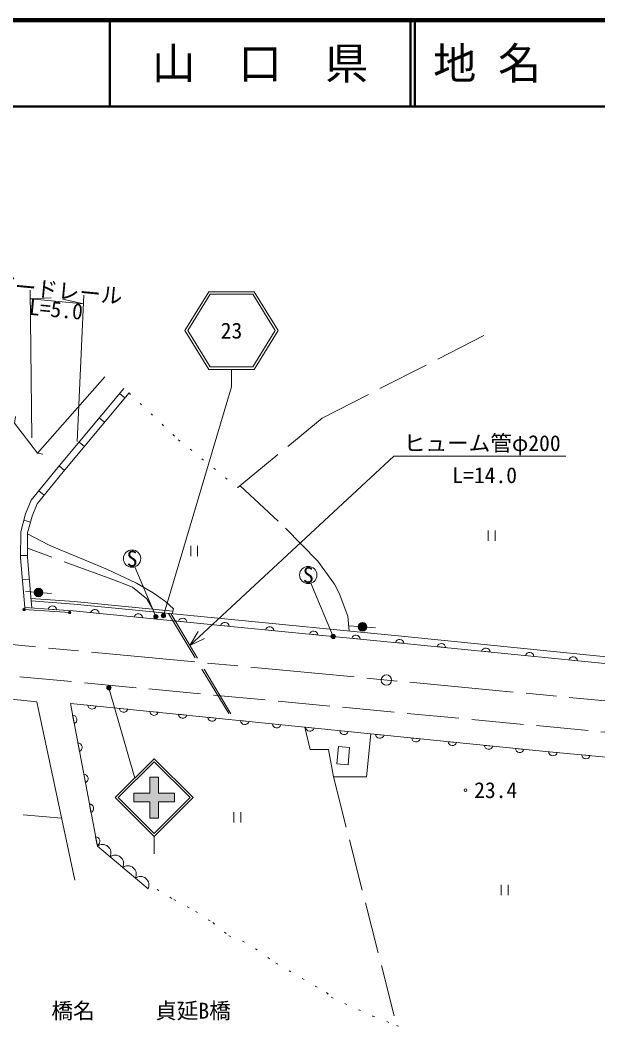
# Model space of a CAD drawing. Units: millimetres, scale not verified. Extents: x 40000 to 680000, y 20000 to 380000.
# Drawn here: x 322622 to 389434, y 263751 to 380000 of the extents above; entities that cross this region are included whole.
import ezdxf
from ezdxf.enums import TextEntityAlignment as Align

# ---------------------------------------------------------------- set-up
doc = ezdxf.new("R2010")
doc.units = ezdxf.units.MM
doc.header["$LTSCALE"] = 1000
for name, pattern in [('CHAIN', [18.5, 12, -1.5, 3.5, -1.5]), ('DASHED', [7.5, 6, -1.5]), ('DOTTED', [1.75, 0.25, -1.5])]:
    doc.linetypes.add(name, pattern=pattern)
for name, color, linetype, lineweight in [('M-BGD', 7, 'Continuous', 13), ('M-BMK', 2, 'CHAIN', 13), ('M-BMK-SRVR', 3, 'Continuous', 13), ('M-STR-HTXT', 7, 'Continuous', 13), ('M-STR-STRC', 7, 'Continuous', 13), ('M-TTL', 2, 'Continuous', 140), ('M-TTL-LINE', 7, 'Continuous', 50)]:
    doc.layers.add(name, color=color, linetype=linetype, lineweight=lineweight)
doc.layers.add('M-TTL-TXT', color=7, linetype='Continuous')
doc.styles.add('ＭＳ ゴシック', font='')
doc.styles.get('ＭＳ ゴシック').set_extended_font_data('MS Gothic')

msp = doc.modelspace()

# ---------------------------------------------------------------- hatches: boundary and pattern name
at = {"layer": 'M-BGD'}
for points in [[(324253, 313895, -1), (325249, 313803, -1)], [(322945, 311866, -1), (323245, 311866, -1)], [(328204, 311517, -1), (328504, 311517, -1)], [(361710, 309917, -1), (362707, 309833, -0.41421), (362167, 309377, -0.41421)]]:
    msp.add_hatch(color=256, dxfattribs=at).paths.add_polyline_path(points)
at = {"layer": 'M-STR-HTXT'}
for points in [[(338538, 311170, -0.41421), (338438, 310830, -0.41421), (338099, 310930, -1)], [(339420, 311288, -0.41421), (339320, 310949, -0.41421), (338981, 311049, -1)], [(359057, 308884, -0.41421), (358957, 308544, -0.41421), (358618, 308644, -1)], [(333118, 302959, -0.41421), (333018, 302620, -0.41421), (332679, 302720, -1)]]:
    msp.add_hatch(color=256, dxfattribs=at).paths.add_polyline_path(points)
at = {"layer": 'M-STR-STRC'}
msp.add_hatch(color=256, dxfattribs=at).paths.add_polyline_path([(337626, 289635), (337625, 287775), (338625, 287775), (338626, 289635), (340485, 289635), (340485, 290635), (338626, 290635), (338627, 292495), (337627, 292495), (337626, 290635), (335765, 290635), (335765, 289635)])

# ---------------------------------------------------------------- linework, layer by layer
at = {"layer": 'M-BGD'}
for p, q in [((324635, 329962), (332421, 338759)), ((334748, 336340), (334133, 336851)), ((332397, 333515), (331782, 334026)), ((330065, 330712), (329450, 331224)), ((327771, 327956), (327156, 328468)), ((325413, 325103), (324796, 325612)), ((323820, 321984), (323047, 322191)), ((376755, 321009), (376755, 319809)), ((377555, 321009), (377555, 319809)), ((342352, 319239), (342352, 318039)), ((343152, 319239), (343152, 318039)), ((323479, 318110), (322679, 318113)), ((323694, 315382), (322897, 315313)), ((324253, 313895), (323258, 313986)), ((323910, 312862), (323979, 312055)), ((325249, 313803), (326245, 313712)), ((323095, 311866), (328354, 311517)), ((325869, 311921), (326857, 311851)), ((340247, 311384), (340276, 311683)), ((330780, 311517), (331766, 311419)), ((335812, 311019), (336798, 310921)), ((340934, 310513), (341920, 310415)), ((345806, 310032), (346792, 309936)), ((351001, 309527), (351987, 309431)), ((361710, 309917), (360714, 310001)), ((362707, 309833), (363703, 309750)), ((356069, 309033), (357055, 308937)), ((360964, 308557), (361950, 308461)), ((366012, 308066), (366998, 307970)), ((370853, 307583), (371839, 307484)), ((375988, 307067), (376974, 306968)), ((381059, 306557), (382044, 306458)), ((386090, 306052), (387076, 305953)), ((331424, 300724), (330438, 300824)), ((335082, 300353), (334096, 300453)), ((338600, 299996), (337614, 300096)), ((328692, 299659), (328876, 298686)), ((341904, 299661), (340919, 299761)), ((345301, 299317), (344316, 299417)), ((349093, 298932), (348107, 299032)), ((352780, 298558), (351794, 298658)), ((356611, 298169), (355625, 298269)), ((360575, 297767), (359590, 297867)), ((329297, 296455), (329482, 295482)), ((364703, 297349), (363717, 297449)), ((368890, 296924), (367904, 297024)), ((373100, 296497), (372115, 296597)), ((377281, 296073), (376295, 296173)), ((380877, 295708), (379891, 295808)), ((384714, 295333), (383727, 295422)), ((388541, 294987), (387554, 295076)), ((329983, 292829), (330167, 291856)), ((330633, 289392), (330817, 288419)), ((347351, 288443), (347351, 287243)), ((348151, 288443), (348151, 287243)), ((331348, 285610), (331532, 284637)), ((378240, 280073), (378240, 278873)), ((379040, 280073), (379040, 278873))]:
    msp.add_line(p, q, dxfattribs=at)
at = {"layer": 'M-BGD', "linetype": 'DASHED'}
for p, q in [((339790, 311430), (347177, 299126)), ((340038, 311405), (347425, 299101)), ((492825, 287992), (299524, 306288)), ((358843, 292529), (366153, 263806)), ((293096, 290765), (327429, 287748))]:
    msp.add_line(p, q, dxfattribs=at)
for points in [[(347805, 325960), (357556, 333993), (376785, 343815)], [(348073, 326182), (353298, 321291), (357068, 317458), (358988, 314807), (359511, 313780), (360515, 311091), (360683, 309388)], [(340276, 311683), (340375, 311963), (339437, 312809), (337999, 313798), (336079, 314916), (332713, 316482), (330143, 317595), (327237, 318779), (325903, 319337), (323487, 320606)], [(337961, 311912), (337262, 313109), (335616, 314463), (333349, 315328), (323482, 318956)]]:
    msp.add_lwpolyline(points, dxfattribs=at)
at = {"layer": 'M-BGD'}
for points in [[(334607, 337421), (327001, 328281), (323887, 324510), (323244, 322928), (322687, 320849), (322678, 317868), (323171, 312112), (328764, 311716), (345006, 310110), (367025, 307967), (397990, 304856), (491047, 296379), (493447, 296204), (494604, 297756), (494399, 300216), (491185, 302876), (483356, 309898), (479136, 314234), (471255, 323105)], [(335222, 336909), (327617, 327771), (324582, 324096), (324004, 322673), (323487, 320742), (323479, 317901), (323910, 312862), (328832, 312513), (345084, 310906), (367104, 308763), (398067, 305653), (491293, 297159)], [(322081, 334176), (321962, 333425), (324635, 329962), (325244, 329842)], [(323884, 313164), (328857, 312812), (340276, 311683)], [(306292, 303094), (324551, 301218), (328957, 280600)], [(337417, 279594), (331553, 284526), (328433, 301028), (383420, 295450), (392017, 294673), (398476, 294233), (431352, 291007), (443221, 290018), (479821, 286804), (492115, 285715), (495876, 285216), (496990, 284579), (497380, 283674), (497281, 282643), (496776, 280481), (495356, 276373)], [(355556, 298276), (356178, 295710), (358267, 295710), (358843, 292529), (362685, 292529), (363190, 297502)]]:
    msp.add_lwpolyline(points, dxfattribs=at)
at = {"layer": 'M-BGD', "linetype": 'DOTTED'}
for points in [[(335222, 336909), (340918, 331502), (347805, 325960)], [(338461, 279530), (340396, 278345), (342910, 276974), (344909, 275682), (346771, 274155), (348349, 273559), (349847, 272669), (352210, 270995), (358059, 267598), (358579, 267068), (363395, 264878), (366153, 263806), (367512, 263418)]]:
    msp.add_lwpolyline(points, dxfattribs=at)
at = {"layer": 'M-BGD'}
msp.add_lwpolyline([(359422, 296031), (360727, 295918), (360553, 293915), (359248, 294028)], close=True, dxfattribs=at)
for centre, radius in [((324751, 313849), 500), ((323095, 311866), 150), ((328354, 311517), 150), ((362209, 309875), 500), ((374125, 291000), 150)]:
    msp.add_circle(centre, radius, dxfattribs=at)
for centre, radius, start, end in [((326356, 311788), 505, 7.11995, 164.77815), ((331263, 311370), 505, 5.52375, 163.18194), ((336295, 310873), 505, 5.52375, 163.18194), ((341418, 310366), 505, 5.52375, 163.18194), ((346290, 309887), 505, 5.6132, 163.27139), ((351485, 309381), 505, 5.6132, 163.27139), ((356552, 308888), 505, 5.6132, 163.27139), ((361448, 308412), 505, 5.61242, 163.27061), ((366495, 307921), 505, 5.6132, 163.27139), ((371336, 307436), 505, 5.43403, 163.09222), ((376471, 306920), 505, 5.43403, 163.09222), ((381542, 306411), 505, 5.43403, 163.09222), ((386573, 305905), 505, 5.43403, 163.09222), ((330941, 300872), 505, 185.37883, 343.03702), ((334599, 300501), 505, 185.37883, 343.03702), ((338117, 300144), 505, 185.37883, 343.03702), ((328688, 299155), 505, 291.87832, 89.53651), ((341421, 299809), 505, 185.37883, 343.03702), ((344818, 299464), 505, 185.37883, 343.03702), ((348610, 299079), 505, 185.37883, 343.03702), ((352297, 298705), 505, 185.37883, 343.03702), ((356128, 298317), 505, 185.37883, 343.03702), ((360092, 297915), 505, 185.37883, 343.03702), ((329293, 295950), 505, 291.87832, 89.53651), ((364220, 297496), 505, 185.37883, 343.03702), ((368407, 297071), 505, 185.37883, 343.03702), ((372617, 296644), 505, 185.37883, 343.03702), ((376798, 296220), 505, 185.37883, 343.03702), ((380394, 295855), 505, 185.37883, 343.03702), ((384229, 295475), 505, 186.00603, 343.66422), ((388057, 295129), 505, 186.00603, 343.66422), ((329979, 292324), 505, 291.87832, 89.53651), ((330629, 288887), 505, 291.87832, 89.53651), ((331344, 285105), 505, 291.87832, 89.53651), ((332138, 283734), 985, 333.41315, 126.44911), ((333604, 282501), 985, 333.41315, 126.44911), ((335070, 281268), 985, 333.41315, 126.44911), ((336536, 280035), 985, 333.41315, 126.44911)]:
    msp.add_arc(centre, radius, start, end, dxfattribs=at)
at = {"layer": 'M-BMK'}
msp.add_line((294034, 310437), (473404, 293463), dxfattribs=at)
at = {"layer": 'M-BMK-SRVR'}
msp.add_circle((364980, 303725), 600, dxfattribs=at)
at = {"layer": 'M-STR-HTXT'}
for p, q in [((323975, 331719), (323767, 348781)), ((323779, 347775), (326232, 347887)), ((329945, 347193), (323779, 347775)), ((329945, 347193), (327557, 347762)), ((329220, 331308), (329991, 348193)), ((339201, 311169), (347064, 337609)), ((342263, 307698), (365825, 329590)), ((365825, 329590), (385740, 329590)), ((338318, 311050), (335892, 316814)), ((358838, 308764), (356258, 314918)), ((342263, 307698), (343214, 309319)), ((342263, 307698), (343949, 308528)), ((332899, 302840), (335875, 292385))]:
    msp.add_line(p, q, dxfattribs=at)
for centre in [(338318, 311050), (339201, 311169), (358838, 308764), (332899, 302840)]:
    msp.add_circle(centre, 250, dxfattribs=at)
at = {"layer": 'M-STR-STRC'}
for p, q in [((344428, 348609), (341664, 344109)), ((344596, 348309), (342016, 344109)), ((344428, 348609), (349700, 348609)), ((344596, 348309), (349532, 348309)), ((352112, 344109), (349532, 348309)), ((352464, 344109), (349700, 348609)), ((341664, 344109), (344428, 339609)), ((342016, 344109), (344596, 339909)), ((349532, 339909), (352112, 344109)), ((349700, 339609), (352464, 344109)), ((344428, 339609), (349700, 339609)), ((344596, 339909), (349532, 339909)), ((347064, 339609), (347064, 337609)), ((333625, 290135), (338125, 294635)), ((333979, 290135), (338125, 294282)), ((342625, 290135), (338125, 294635)), ((342272, 290135), (338125, 294282)), ((337627, 292495), (337626, 290635)), ((337627, 292495), (338627, 292495)), ((338627, 292495), (338626, 290635)), ((335765, 290635), (337626, 290635)), ((335765, 290635), (335765, 289635)), ((338626, 290635), (340485, 290635)), ((340485, 290635), (340485, 289635)), ((333625, 290135), (338125, 285635)), ((333979, 290135), (338125, 285988)), ((335765, 289635), (337626, 289635)), ((337626, 289635), (337625, 287775)), ((338125, 285988), (342272, 290135)), ((338125, 285635), (342625, 290135)), ((338626, 289635), (338625, 287775)), ((338626, 289635), (340485, 289635)), ((337625, 287775), (338625, 287775)), ((338125, 285635), (338125, 283635))]:
    msp.add_line(p, q, dxfattribs=at)
msp.add_lwpolyline([(335765, 290635), (337626, 290635), (337627, 292495), (338627, 292495), (338626, 290635), (340485, 290635), (340485, 289635), (338626, 289635), (338625, 287775), (337625, 287775), (337626, 289635), (335765, 289635)], close=True, dxfattribs=at)
for centre in [(335569, 317760), (355941, 315866)]:
    msp.add_circle(centre, 1000, dxfattribs=at)
at = {"layer": 'M-TTL'}
msp.add_line((680000, 380000), (40000, 380000), dxfattribs=at)
at = {"layer": 'M-TTL-LINE'}
for p, q in [((333000, 380000), (333000, 370000)), ((367750, 380000), (367750, 370000)), ((368250, 380000), (368250, 370000)), ((40000, 370000), (680000, 370000))]:
    msp.add_line(p, q, dxfattribs=at)

# ---------------------------------------------------------------- texts
at = {"layer": 'M-BGD', "style": 'ＭＳ ゴシック'}
msp.add_text('23.4', height=1833, dxfattribs=at).set_placement((375125, 291000), align=Align.MIDDLE_LEFT)
at = {"layer": 'M-STR-HTXT', "style": 'ＭＳ ゴシック'}
msp.add_text('ガードレール', height=1833, rotation=354.604, dxfattribs=at).set_placement((326848, 347330), align=Align.BOTTOM_CENTER)
msp.add_text('L=5.0', height=1833, rotation=354.604, dxfattribs=at).set_placement((326862, 347484), align=Align.TOP_CENTER)
for s, p in [('ヒューム管φ200', (366990, 329640)), ('L=14.0', (372601, 325932))]:
    msp.add_text(s, height=1833, dxfattribs=at).set_placement(p, align=Align.BOTTOM_LEFT)
for s, p in [('橋名', (326239, 264034)), ('貞延B橋', (338239, 264039))]:
    msp.add_text(s, height=1833, rotation=0.023, dxfattribs=at).set_placement(p, align=Align.BOTTOM_LEFT)
at = {"layer": 'M-STR-STRC', "style": 'ＭＳ ゴシック'}
for s, p in [('23', (347064, 344109)), ('S', (335569, 317760)), ('S', (355941, 315866))]:
    msp.add_text(s, height=1833, dxfattribs=at).set_placement(p, align=Align.MIDDLE_CENTER)
at = {"layer": 'M-TTL-TXT', "style": 'ＭＳ ゴシック'}
msp.add_text('山\u3000口\u3000県', height=3666, dxfattribs=at).set_placement((350375, 375000), align=Align.MIDDLE_CENTER)
msp.add_text('地 名', height=3666, dxfattribs=at).set_placement((370380, 375000), align=Align.MIDDLE_LEFT)

doc.saveas('drawing.dxf')
